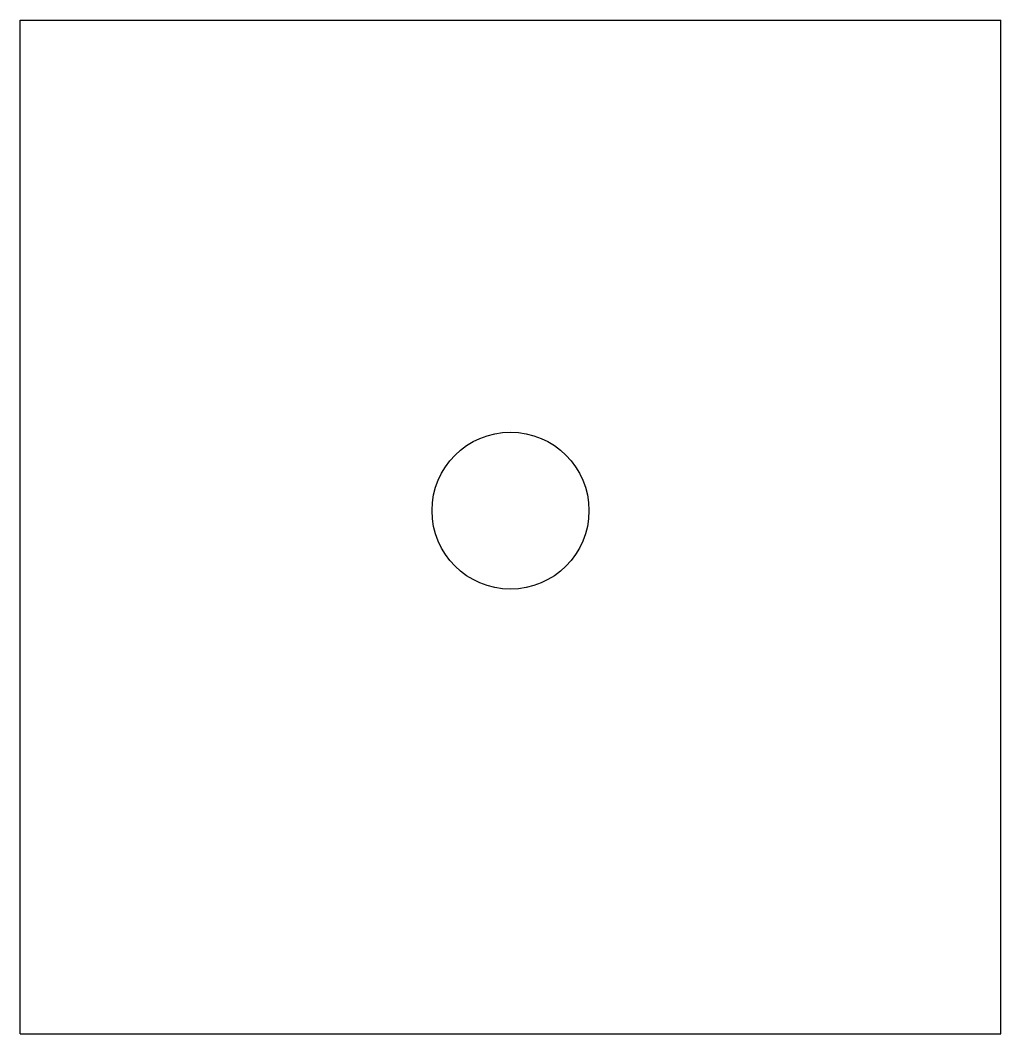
# Model space of a CAD drawing. Header units: millimetres. Extents: x 0 to 150, y 0 to 155.
import ezdxf

# ---------------------------------------------------------------- set-up
doc = ezdxf.new("R2010")
doc.units = ezdxf.units.MM
doc.layers.add('flat', color=7, linetype='CONTINUOUS')

msp = doc.modelspace()

# ---------------------------------------------------------------- linework, layer by layer
at = {"layer": 'flat'}
for p, q in [((0, 0), (0, 155)), ((0, 155), (150, 155)), ((150, 0), (150, 155)), ((0, 0), (150, 0))]:
    msp.add_line(p, q, dxfattribs=at)
msp.add_circle((75, 80), 12, dxfattribs=at)

doc.saveas('drawing.dxf')
